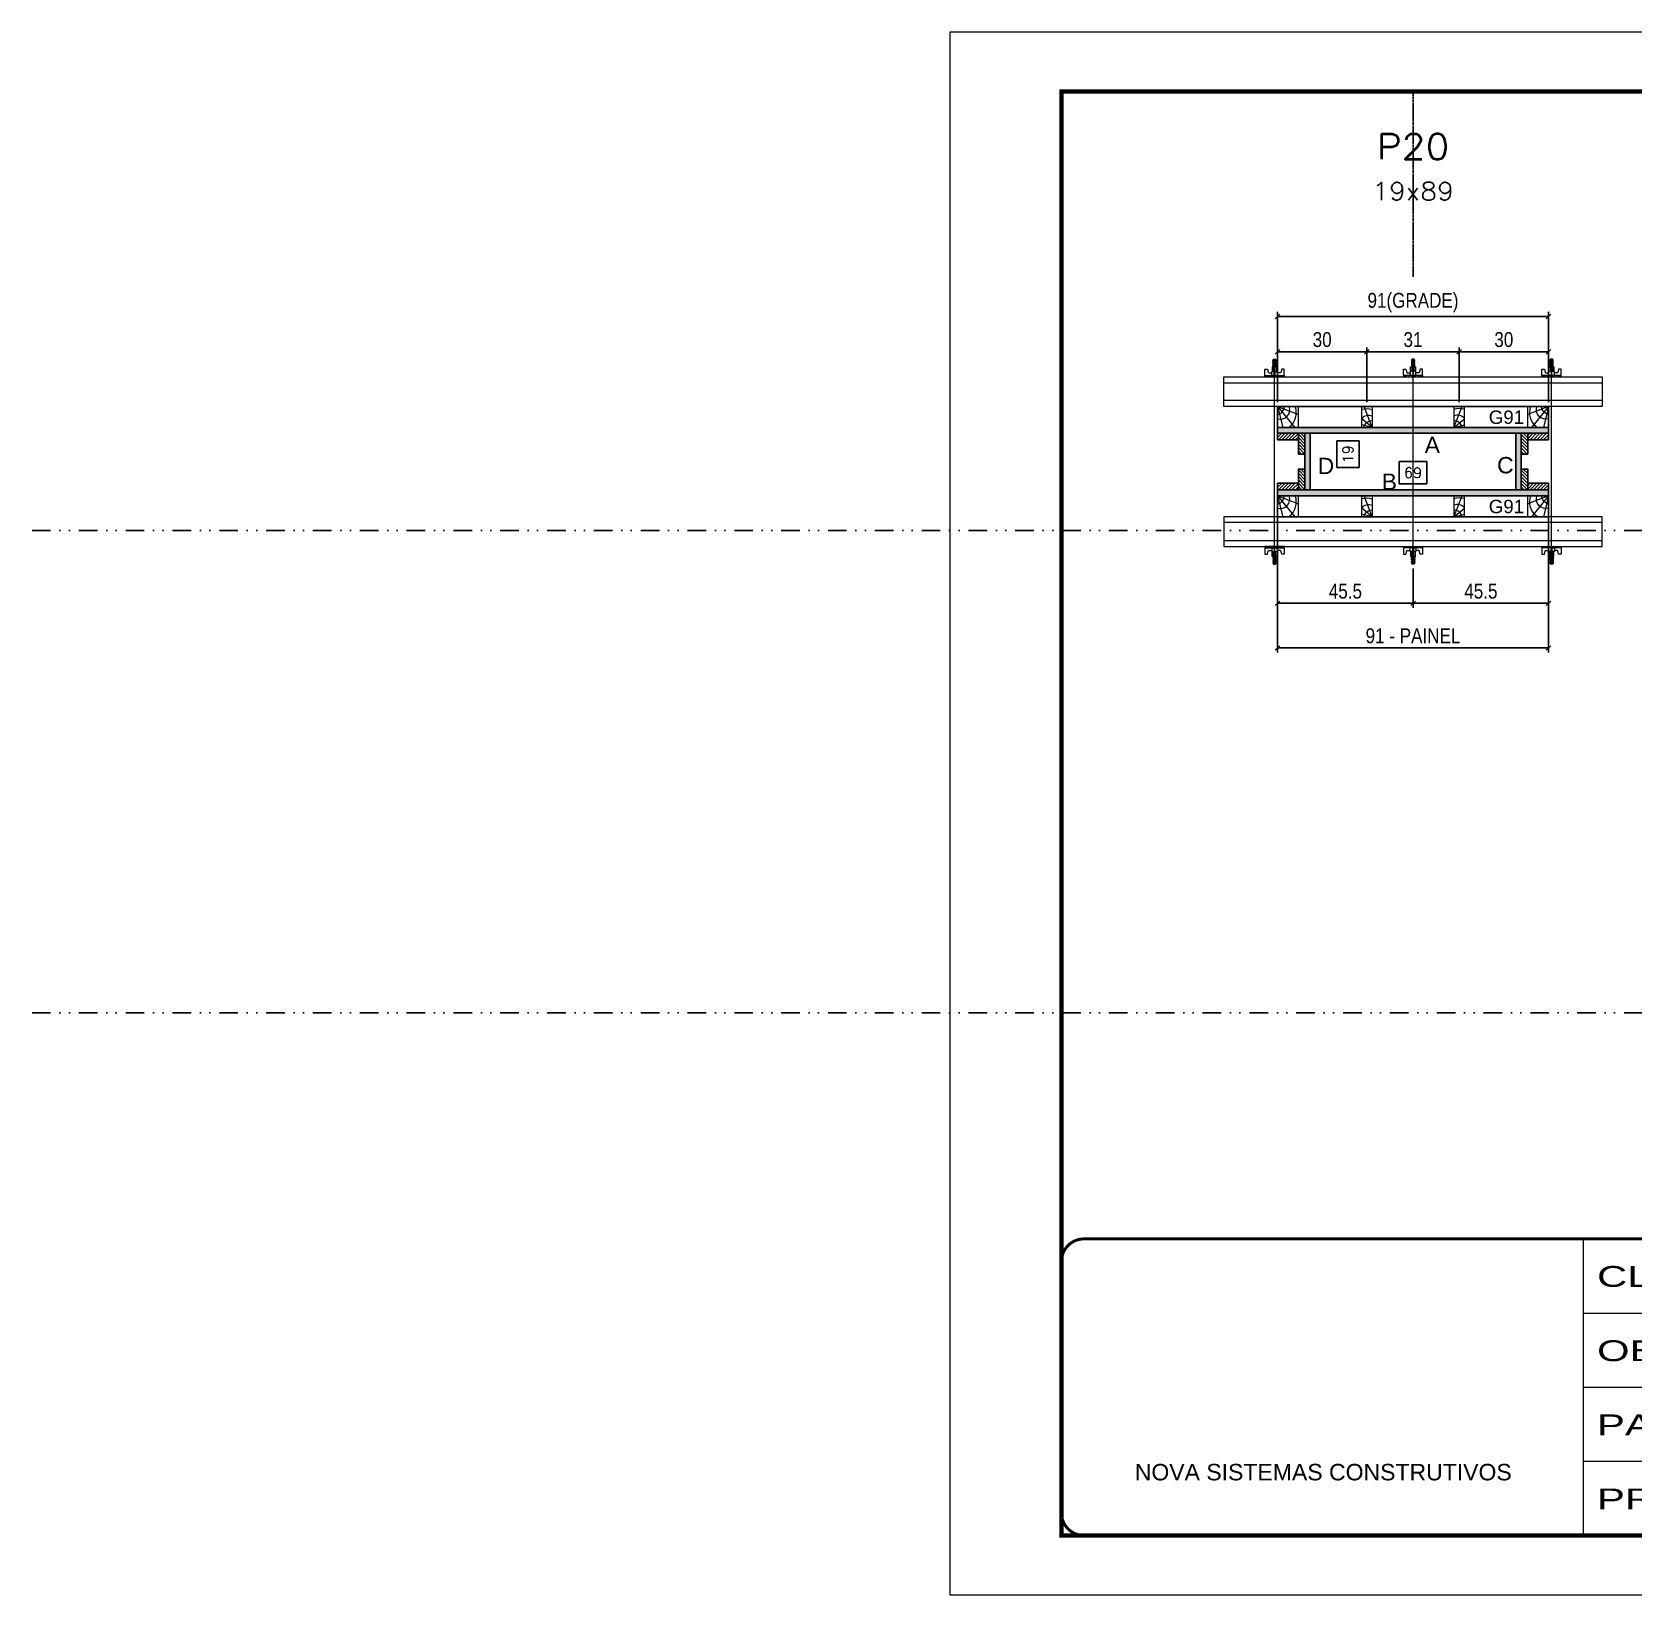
# Model space of a CAD drawing. Extents: x 13770 to 23315, y 867 to 16997.
# Drawn here: x 13770 to 14846, y 8907 to 9957 of the extents above; entities that cross this region are included whole.
import ezdxf
from ezdxf.enums import TextEntityAlignment as Align

# ---------------------------------------------------------------- set-up
doc = ezdxf.new("R2010")
doc.units = 0
for name, pattern in [('CONTINUO', [0]), ('DASHED', [0.75, 0.5, -0.25]), ('DIVIDE2', [0.625, 0.25, -0.125, 0, -0.125, 0, -0.125]), ('HIDDEN', [0.375, 0.25, -0.125])]:
    doc.linetypes.add(name, pattern=pattern)
for name, color, linetype in [('CHAPA', 1, 'Continuous'), ('COTA', 241, 'Continuous'), ('MEIO_PONT', 93, 'Continuous'), ('Nível', 160, 'Continuous'), ('Painéis', 200, 'Continuous'), ('SARRAFO', 251, 'Continuous'), ('Texto de Titulo', 7, 'Continuous'), ('Texto Qtd Sarr', 242, 'Continuous'), ('TEXTO_GERAL', 7, 'Continuous')]:
    doc.layers.add(name, color=color, linetype=linetype)
for name, color, linetype, lineweight in [('Folhas', 255, 'Continuous', 9), ('Hachura', 251, 'Continuous', 9), ('Madeira', 126, 'Continuous', 18), ('Perfil Metálico', 224, 'Continuous', 18), ('SARRAFO DE PRESSAO', 251, 'DASHED', 9), ('Texto Seção', 7, 'Continuous', 15)]:
    doc.layers.add(name, color=color, linetype=linetype, lineweight=lineweight)
doc.styles.add('ARIAL', font='arial.ttf')
doc.styles.add('COTA TECNICA 2X', font='techl___.ttf', dxfattribs={"height": 10})
doc.styles.add('ROMANS', font='romans.shx')
doc.styles.add('SANSSERIF', font='sas_____.pfb')
doc.styles.add('Tecnologia', font='')
doc.styles.get('Tecnologia').set_extended_font_data('Forgotten Futurist')
doc.dimstyles.new('SECAO PILAR', dxfattribs={"dimtxt": 10, "dimasz": 3, "dimexe": 3, "dimexo": 3, "dimgap": 3, "dimtad": 1, "dimdec": 1, "dimlfac": 0.5, "dimzin": 12, "dimdsep": 46, "dimtxsty": 'COTA TECNICA 2X', "dimblk1": 'OBLIQUE', "dimblk2": 'OBLIQUE', "dimsah": 1, "dimcen": 0.9, "dimclrd": 256, "dimclre": 256, "dimclrt": 256, "dimadec": 1, "dimazin": 3, "dimtfac": 1, "dimtdec": 1, "dimtmove": 0, "dimatfit": 3, "dimfxl": 1, "dimtolj": 1, "dimtzin": 12, "dimarcsym": 0})
doc.dimstyles.new('SECÇÃO 2', dxfattribs={"dimtxt": 7, "dimasz": 6, "dimexe": 0.18, "dimexo": 2, "dimgap": -4, "dimtad": 3, "dimdec": 1, "dimlfac": 0.5, "dimzin": 12, "dimdsep": 46, "dimtxsty": 'ROMANS', "dimblk": 'ARCHTICK', "dimcen": 0.09, "dimse1": 1, "dimse2": 1, "dimsd1": 1, "dimsd2": 1, "dimclrd": 180, "dimclre": 5, "dimclrt": 1, "dimadec": 0, "dimazin": 3, "dimtfac": 1, "dimtdec": 1, "dimtofl": 0, "dimtmove": 0, "dimatfit": 3, "dimldrblk": 'ARCHTICK', "dimfxl": 1, "dimtolj": 1, "dimtzin": 0, "dimarcsym": 0})
pattern_1 = [(225, (5285.1711, -13241.9239), (1.12253202, -1.12253202), [])]
pattern_2 = [(225, (5482.1711, -13241.9239), (1.12253202, -1.12253202), [])]

# ---------------------------------------------------------------- blocks, each defined once
blk = doc.blocks.new('9999999999')
at = {"color": 30, "linetype": 'CONTINUO'}
for p, q in [((98564.6, 34230.2), (98564.6, 34429.4)), ((98564.6, 34379.6), (99584, 34379.6)), ((98564.6, 34329.8), (99488, 34329.8)), ((99584, 34329.8), (99488, 34329.8)), ((99488, 34329.8), (99488, 34230.2)), ((98564.6, 34280), (99488, 34280))]:
    blk.add_line(p, q, dxfattribs=at)
at = {"color": 30, "linetype": 'CONTINUO', "const_width": 2}
blk.add_lwpolyline([(99584, 34230.2), (99584, 34414.4, 0.414214), (99569, 34429.4), (98229, 34429.4, 0.414214), (98214, 34414.4), (98214, 34245.2, 0.414214), (98229, 34230.2), (99584, 34230.2)], format="xyb", dxfattribs=at)
at = {"layer": 'Folhas'}
blk.add_lwpolyline([(98139, 34190.2), (99624, 34190.2), (99624, 35240.2), (98139, 35240.2)], close=True, dxfattribs=at)
at = {"layer": 'Folhas', "color": 30, "const_width": 3}
blk.add_lwpolyline([(98214, 34230.2), (99584, 34230.2), (99584, 35200.2), (98214, 35200.2)], close=True, dxfattribs=at)
at = {"color": 7, "linetype": 'Continuous', "ltscale": 5, "style": 'ARIAL'}
for s, height, p in [('SCHWARTZ', 15.48, (98837.7, 34393.1)), ('GWT', 15.48, (98837.7, 34343.3)), ('TIPO (3°/4°PAVIMENTO)', 15.483, (98837.7, 34293.5)), ('NOVA SISTEMAS CONSTRUTIVOS', 11.059, (98263.2, 34267.2)), ('PILARES', 15.48, (98837.7, 34243.7))]:
    blk.add_text(s, height=height, dxfattribs=at).set_placement(p)
at = {"layer": 'Folhas', "color": 7, "style": 'Tecnologia', "width": 1.5}
for s, p in [('CLIENTE:', (98573.7, 34397.2)), ('OBRA:', (98573.7, 34347.3)), ('PAVIMENTO:', (98573.7, 34297.5)), ('PROJETO:', (98573.7, 34247.7))]:
    blk.add_text(s, height=14, dxfattribs=at).set_placement(p)
blk = doc.blocks.new('titulo1')
at = {"layer": 'Defpoints', "color": 252, "linetype": 'HIDDEN', "ltscale": 2}
blk.add_line((0, 0), (0, 125), dxfattribs=at)
at = {"layer": 'Defpoints', "style": 'ROMANS', "oblique": 15}
blk.add_attdef('FOLHA', text='', height=10, dxfattribs=at).set_placement((0, 15.6), align=Align.MIDDLE_CENTER)
at = {"layer": 'Texto Qtd Sarr', "color": 3, "style": 'ROMANS', "oblique": 15}
for tag, height, p in [('TITULO', 17, (0, 71.4)), ('SEÇÃO', 12, (0, 41.5))]:
    blk.add_attdef(tag, text='', height=height, dxfattribs=at).set_placement(p, align=Align.MIDDLE_CENTER)
blk = doc.blocks.new('*D862')
at = {"layer": 'COTA', "color": 180, "lineweight": -2, "transparency": 16777216}
for p, q in [((14706.5, 9668.5), (14687.8, 9668.5)), ((14687.8, 9668.5), (14687.8, 9653.5)), ((14706.5, 9653.5), (14706.5, 9668.5)), ((14687.8, 9653.5), (14706.5, 9653.5))]:
    blk.add_line(p, q, dxfattribs=at)
at = {"layer": 'Defpoints', "color": 0, "transparency": 16777216}
for p in [(14628.1, 9649.5), (14766.1, 9649.5), (14766.1, 9649.5)]:
    blk.add_point(p, dxfattribs=at)
at = {"layer": 'COTA', "color": 1, "transparency": 16777216, "insert": (14697.1, 9661), "char_height": 7, "attachment_point": 5, "style": 'ROMANS'}
blk.add_mtext('\\A1;69', dxfattribs=at)
blk = doc.blocks.new('_ArchTick')
at = {"color": 0, "linetype": 'ByBlock', "const_width": 0.15}
blk.add_lwpolyline([(-0.5, -0.5), (0.5, 0.5)], dxfattribs=at)
blk = doc.blocks.new('_Oblique')
at = {"color": 0, "linetype": 'ByBlock', "lineweight": -2}
blk.add_line((-0.5, -0.5), (0.5, 0.5), dxfattribs=at)
blk = doc.blocks.new('*D863')
at = {"layer": 'COTA', "lineweight": -2, "transparency": 16777216}
for p, q in [((14606.1, 9642.5), (14606.1, 9540.3)), ((14788.1, 9642.5), (14788.1, 9540.3)), ((14606.1, 9543.3), (14788.1, 9543.3))]:
    blk.add_line(p, q, dxfattribs=at)
at = {"layer": 'Defpoints', "color": 0, "transparency": 16777216}
for p in [(14606.1, 9645.5), (14788.1, 9645.5), (14788.1, 9543.3)]:
    blk.add_point(p, dxfattribs=at)
at = {"layer": 'COTA', "lineweight": -2, "transparency": 16777216, "xscale": 3, "yscale": 3, "zscale": 3, "rotation": 180}
blk.add_blockref('_Oblique', (14606.1, 9543.3), dxfattribs=at)
at = {"layer": 'COTA', "lineweight": -2, "transparency": 16777216, "xscale": 3, "yscale": 3, "zscale": 3}
blk.add_blockref('_Oblique', (14788.1, 9543.3), dxfattribs=at)
at = {"layer": 'COTA', "transparency": 16777216, "insert": (14697.1, 9551.4), "char_height": 10, "attachment_point": 5, "style": 'COTA TECNICA 2X'}
blk.add_mtext('\\A1;91 - PAINEL', dxfattribs=at)
blk = doc.blocks.new('*D864')
at = {"layer": 'COTA', "lineweight": -2, "transparency": 16777216}
for p, q in [((14606.1, 9608.5), (14606.1, 9570.3)), ((14697.2, 9596.7), (14697.2, 9570.3)), ((14606.1, 9573.3), (14697.2, 9573.3))]:
    blk.add_line(p, q, dxfattribs=at)
at = {"layer": 'Defpoints', "color": 0, "transparency": 16777216}
for p in [(14606.1, 9611.5), (14697.2, 9599.7), (14697.2, 9573.3)]:
    blk.add_point(p, dxfattribs=at)
at = {"layer": 'COTA', "lineweight": -2, "transparency": 16777216, "xscale": 3, "yscale": 3, "zscale": 3, "rotation": 180}
blk.add_blockref('_Oblique', (14606.1, 9573.3), dxfattribs=at)
at = {"layer": 'COTA', "lineweight": -2, "transparency": 16777216, "xscale": 3, "yscale": 3, "zscale": 3}
blk.add_blockref('_Oblique', (14697.2, 9573.3), dxfattribs=at)
at = {"layer": 'COTA', "transparency": 16777216, "insert": (14651.7, 9581.4), "char_height": 10, "attachment_point": 5, "style": 'COTA TECNICA 2X'}
blk.add_mtext('\\A1;45.5', dxfattribs=at)
blk = doc.blocks.new('*D865')
at = {"layer": 'COTA', "lineweight": -2, "transparency": 16777216}
for p, q in [((14788.1, 9608.5), (14788.1, 9570.3)), ((14697.2, 9596.7), (14697.2, 9570.3)), ((14788.1, 9573.3), (14697.2, 9573.3))]:
    blk.add_line(p, q, dxfattribs=at)
at = {"layer": 'Defpoints', "color": 0, "transparency": 16777216}
for p in [(14788.1, 9611.5), (14697.2, 9599.7), (14697.2, 9573.3)]:
    blk.add_point(p, dxfattribs=at)
at = {"layer": 'COTA', "lineweight": -2, "transparency": 16777216, "xscale": 3, "yscale": 3, "zscale": 3, "rotation": 180}
blk.add_blockref('_Oblique', (14697.2, 9573.3), dxfattribs=at)
at = {"layer": 'COTA', "lineweight": -2, "transparency": 16777216, "xscale": 3, "yscale": 3, "zscale": 3}
blk.add_blockref('_Oblique', (14788.1, 9573.3), dxfattribs=at)
at = {"layer": 'COTA', "transparency": 16777216, "insert": (14742.7, 9581.4), "char_height": 10, "attachment_point": 5, "style": 'COTA TECNICA 2X'}
blk.add_mtext('\\A1;45.5', dxfattribs=at)
blk = doc.blocks.new('*D866')
at = {"layer": 'COTA', "color": 180, "lineweight": -2, "transparency": 16777216}
for p, q in [((14660.9, 9682.5), (14645.9, 9682.5)), ((14645.9, 9682.5), (14645.9, 9664.5)), ((14660.9, 9664.5), (14660.9, 9682.5)), ((14645.9, 9664.5), (14660.9, 9664.5))]:
    blk.add_line(p, q, dxfattribs=at)
at = {"layer": 'Defpoints', "color": 0, "transparency": 16777216}
for p in [(14628.1, 9687.5), (14664.9, 9687.5), (14628.1, 9649.5)]:
    blk.add_point(p, dxfattribs=at)
at = {"layer": 'COTA', "color": 1, "transparency": 16777216, "insert": (14653.4, 9673.5), "char_height": 7, "attachment_point": 5, "rotation": 90, "style": 'ROMANS'}
blk.add_mtext('\\A1;19', dxfattribs=at)
blk = doc.blocks.new('PONTALETE')
at = {"layer": 'Madeira'}
for q in [(2.71, 7), (7, 5.76), (7, 1.74)]:
    blk.add_line((0, 0), q, dxfattribs=at)
blk.add_lwpolyline([(0, 0), (7, 0), (7, 7), (0, 7)], close=True, dxfattribs=at)
for centre, radius, start, end in [((2.04, 0.06), 6.23, 37.2818, 109.0913), ((1.09, 0.9), 3.19, 343.603, 109.9847), ((-0.21, -0.78), 3.09, 14.6322, 86.0383)]:
    blk.add_arc(centre, radius, start, end, dxfattribs=at)
blk = doc.blocks.new('*D867')
at = {"layer": 'COTA', "lineweight": -2, "transparency": 16777216}
for p, q in [((14606.1, 9708.5), (14606.1, 9769)), ((14606.1, 9766), (14788.1, 9766)), ((14788.1, 9708.5), (14788.1, 9769))]:
    blk.add_line(p, q, dxfattribs=at)
at = {"layer": 'Defpoints', "color": 0, "transparency": 16777216}
for p in [(14788.1, 9766), (14606.1, 9705.5), (14788.1, 9705.5)]:
    blk.add_point(p, dxfattribs=at)
at = {"layer": 'COTA', "lineweight": -2, "transparency": 16777216, "xscale": 3, "yscale": 3, "zscale": 3, "rotation": 180}
blk.add_blockref('_Oblique', (14606.1, 9766), dxfattribs=at)
at = {"layer": 'COTA', "lineweight": -2, "transparency": 16777216, "xscale": 3, "yscale": 3, "zscale": 3}
blk.add_blockref('_Oblique', (14788.1, 9766), dxfattribs=at)
at = {"layer": 'COTA', "transparency": 16777216, "insert": (14697.1, 9775.3), "char_height": 10, "attachment_point": 5, "style": 'COTA TECNICA 2X'}
blk.add_mtext('\\A1;91(GRADE)', dxfattribs=at)
blk = doc.blocks.new('MEIO PONTALETE')
at = {"layer": 'Madeira'}
for q in [(2.71, 7), (3.5, 2.88), (3.5, 0.87)]:
    blk.add_line((0, 0), q, dxfattribs=at)
blk.add_lwpolyline([(0, 0), (3.5, 0), (3.5, 7), (0, 7)], close=True, dxfattribs=at)
for centre, radius, start, end in [((2.04, 0.06), 6.23, 76.4499, 109.0913), ((1.09, 0.9), 3.19, 40.9063, 109.9847), ((-0.21, -0.78), 3.09, 14.6322, 86.0383)]:
    blk.add_arc(centre, radius, start, end, dxfattribs=at)
blk = doc.blocks.new('*D868')
at = {"layer": 'COTA', "lineweight": -2, "transparency": 16777216}
for p, q in [((14728.1, 9708.5), (14728.1, 9745.2)), ((14728.1, 9742.2), (14788.1, 9742.2)), ((14788.1, 9708.5), (14788.1, 9745.2))]:
    blk.add_line(p, q, dxfattribs=at)
at = {"layer": 'Defpoints', "color": 0, "transparency": 16777216}
for p in [(14788.1, 9742.2), (14728.1, 9705.5), (14788.1, 9705.5)]:
    blk.add_point(p, dxfattribs=at)
at = {"layer": 'COTA', "lineweight": -2, "transparency": 16777216, "xscale": 3, "yscale": 3, "zscale": 3, "rotation": 180}
blk.add_blockref('_Oblique', (14728.1, 9742.2), dxfattribs=at)
at = {"layer": 'COTA', "lineweight": -2, "transparency": 16777216, "xscale": 3, "yscale": 3, "zscale": 3}
blk.add_blockref('_Oblique', (14788.1, 9742.2), dxfattribs=at)
at = {"layer": 'COTA', "transparency": 16777216, "insert": (14758.1, 9750.4), "char_height": 10, "attachment_point": 5, "style": 'COTA TECNICA 2X'}
blk.add_mtext('\\A1;30', dxfattribs=at)
blk = doc.blocks.new('*D869')
at = {"layer": 'COTA', "lineweight": -2, "transparency": 16777216}
for p, q in [((14666.1, 9708.5), (14666.1, 9745.2)), ((14728.1, 9742.2), (14666.1, 9742.2)), ((14728.1, 9708.5), (14728.1, 9745.2))]:
    blk.add_line(p, q, dxfattribs=at)
at = {"layer": 'Defpoints', "color": 0, "transparency": 16777216}
for p in [(14666.1, 9742.2), (14666.1, 9705.5), (14728.1, 9705.5)]:
    blk.add_point(p, dxfattribs=at)
at = {"layer": 'COTA', "lineweight": -2, "transparency": 16777216, "xscale": 3, "yscale": 3, "zscale": 3, "rotation": 180}
blk.add_blockref('_Oblique', (14666.1, 9742.2), dxfattribs=at)
at = {"layer": 'COTA', "lineweight": -2, "transparency": 16777216, "xscale": 3, "yscale": 3, "zscale": 3}
blk.add_blockref('_Oblique', (14728.1, 9742.2), dxfattribs=at)
at = {"layer": 'COTA', "transparency": 16777216, "insert": (14697.1, 9750.4), "char_height": 10, "attachment_point": 5, "style": 'COTA TECNICA 2X'}
blk.add_mtext('\\A1;31', dxfattribs=at)
blk = doc.blocks.new('*D870')
at = {"layer": 'COTA', "linetype": 'ByBlock', "lineweight": -2, "transparency": 16777216}
for p, q in [((14606.1, 9708.5), (14606.1, 9745.2)), ((14666.1, 9742.2), (14606.1, 9742.2)), ((14666.1, 9708.5), (14666.1, 9745.2))]:
    blk.add_line(p, q, dxfattribs=at)
at = {"layer": 'Defpoints', "color": 0, "linetype": 'ByBlock', "transparency": 16777216}
for p in [(14606.1, 9742.2), (14606.1, 9705.5), (14666.1, 9705.5)]:
    blk.add_point(p, dxfattribs=at)
at = {"layer": 'COTA', "linetype": 'ByBlock', "lineweight": -2, "transparency": 16777216, "xscale": 3, "yscale": 3, "zscale": 3, "rotation": 180}
blk.add_blockref('_Oblique', (14606.1, 9742.2), dxfattribs=at)
at = {"layer": 'COTA', "linetype": 'ByBlock', "lineweight": -2, "transparency": 16777216, "xscale": 3, "yscale": 3, "zscale": 3}
blk.add_blockref('_Oblique', (14666.1, 9742.2), dxfattribs=at)
at = {"layer": 'COTA', "linetype": 'ByBlock', "transparency": 16777216, "insert": (14636.1, 9750.4), "char_height": 10, "attachment_point": 5, "style": 'COTA TECNICA 2X'}
blk.add_mtext('\\A1;30', dxfattribs=at)
blk = doc.blocks.new('C')
at = {"layer": 'Hachura', "color": 0}
for p, q in [((0, 3.22), (0, -3.22)), ((0.45, 3.22), (0, 3.22)), ((0.46, 3.16), (0, 3.16)), ((0.46, 3.05), (0, 3.05)), ((0.46, 2.88), (0, 2.88)), ((0, 2.75), (0, -1.16)), ((0.46, 2.65), (0, 2.65)), ((0.46, 2.23), (0, 2.23)), ((0.46, 1.51), (0, 1.51)), ((0.39, 0.49), (0.17, 0.49)), ((0.45, -3.23), (0.45, 3.22)), ((0.45, 3.22), (2.58, 3.22)), ((1.74, 0.97), (0.45, 0.97)), ((1.45, 0.1), (0.45, 0.1)), ((1.35, 1.94), (1.35, 0.96)), ((2.58, 2.39), (1.47, 2.09)), ((1.74, -0.97), (1.74, 0.97)), ((1.74, 0.97), (1.74, 0.84)), ((1.74, 0.97), (1.74, 0.84)), ((1.74, 0.84), (3.35, 0.84)), ((3.35, 0.45), (1.74, 0.45)), ((2.58, 3.22), (2.58, 2.39)), ((3.32, 0.84), (3.32, -0.84)), ((3.35, 0.84), (3.35, -0.84)), ((3.68, 0.45), (3.35, 0.45)), ((3.84, -0.52), (3.35, 0.45)), ((3.35, 0.06), (3.67, -0.57)), ((3.68, 0.45), (4.16, -0.52)), ((3.72, 0.5), (4.25, -0.57)), ((4.37, -0.55), (3.83, 0.53)), ((4.15, 0.45), (3.93, 0.45)), ((4.42, -0.52), (3.93, 0.45)), ((4.15, 0.45), (4.26, 0.45)), ((4.26, 0.45), (4.74, -0.52)), ((4.3, 0.5), (4.83, -0.57)), ((4.95, -0.55), (4.41, 0.53)), ((4.51, 0.45), (4.84, 0.45)), ((5, -0.52), (4.51, 0.45)), ((4.84, 0.45), (5.32, -0.52)), ((4.88, 0.5), (5.41, -0.57)), ((5.53, -0.55), (4.99, 0.53)), ((5.58, -0.52), (5.09, 0.45)), ((5.42, 0.45), (5.09, 0.45)), ((5.58, -0.52), (5.09, 0.45)), ((5.42, 0.45), (5.74, -0.19)), ((5.46, 0.5), (5.74, -0.07)), ((5.74, 0.19), (5.57, 0.53)), ((5.74, 0.32), (5.68, 0.45)), ((5.68, 0.45), (5.74, 0.45)), ((5.74, 0.45), (5.9, 0.29)), ((5.74, 0.45), (5.74, -0.52)), ((5.9, -0.36), (5.9, 0.29)), ((0.45, 0), (0, 0)), ((0.46, -1.52), (0, -1.52)), ((0.46, -2.23), (0, -2.23)), ((0.46, -2.65), (0, -2.65)), ((0.46, -2.88), (0, -2.88)), ((0.46, -3.05), (0, -3.05)), ((0.46, -3.16), (0, -3.16)), ((0, -3.22), (2.57, -3.22)), ((0.08, -0.48), (0.29, -0.48)), ((0.29, -0.48), (0.4, -0.48)), ((0.45, 0), (0.45, -0.97)), ((0.45, -0.16), (1.45, -0.16)), ((0.45, -0.65), (0.45, -0.32)), ((0.45, -3.23), (0.45, -0.65)), ((0.45, -0.97), (1.74, -0.97)), ((1.35, -1.94), (1.35, -0.97)), ((2.58, -2.39), (1.47, -2.1)), ((3.35, -0.32), (1.74, -0.32)), ((3.35, -0.84), (1.74, -0.84)), ((2.58, -3.23), (2.58, -2.39)), ((3.35, -0.07), (3.58, -0.52)), ((3.35, -0.52), (3.58, -0.52)), ((3.84, -0.52), (4.16, -0.52)), ((4.42, -0.52), (4.74, -0.52)), ((4.63, -0.52), (4.74, -0.52)), ((5, -0.52), (5.32, -0.52)), ((5.58, -0.52), (5.74, -0.52)), ((5.74, -0.52), (5.9, -0.36)), ((5.74, -0.52), (5.74, -0.52))]:
    blk.add_line(p, q, dxfattribs=at)
for centre, radius, start, end in [((1.52, 1.94), 0.161, 104.7436, 180), ((1.44, -0.03), 0.129, 272.695, 87.305), ((3.81, 0.39), 0.143, 25.5688, 154.4312), ((4.39, 0.39), 0.143, 25.5688, 154.4312), ((4.97, 0.39), 0.143, 25.5688, 154.4312), ((5.55, 0.39), 0.143, 25.5688, 154.4312), ((0.17, -0.37), 0.174, 221.744, 317.8592), ((1.52, -1.94), 0.161, 180, 255.2564), ((3.71, -0.4), 0.174, 222.1408, 318.256), ((4.29, -0.4), 0.174, 222.1408, 318.256), ((4.87, -0.4), 0.174, 222.1408, 318.256), ((5.45, -0.4), 0.174, 222.1408, 318.256), ((5.61, -0.4), 0.174, 317.8592, 318.256)]:
    blk.add_arc(centre, radius, start, end, dxfattribs=at)

msp = doc.modelspace()

# ---------------------------------------------------------------- hatches: boundary and pattern name
at = {"layer": 'Hachura'}
h = msp.add_hatch(color=256, dxfattribs=at)
h.dxf.hatch_style = 1
h.paths.add_polyline_path([(14788.12, 9687.48), (14788.12, 9691.48), (14606.12, 9691.48), (14606.12, 9687.48)])
h = msp.add_hatch(color=256, dxfattribs=at)
h.dxf.hatch_style = 1
h.paths.add_polyline_path([(14788.12, 9687.48), (14788.12, 9691.48), (14606.12, 9691.48), (14606.12, 9687.48)])
h = msp.add_hatch(dxfattribs=at)
h.set_pattern_fill('ANSI31', color=256, scale=0.5, angle=180, style=0)
h.set_pattern_definition(pattern_2)
h.paths.add_polyline_path([(14620.12, 9687.48), (14620.12, 9683.08), (14606.12, 9683.08), (14606.12, 9687.48)])
h = msp.add_hatch(dxfattribs=at)
h.set_pattern_fill('ANSI31', color=256, scale=0.5, angle=90, style=0)
h.set_pattern_definition([(135, (-8304.8852, 18811.4361), (-1.12253202, -1.12253202), [])])
h.paths.add_polyline_path([(14624.52, 9673.48), (14620.12, 9673.48), (14620.12, 9687.48), (14624.52, 9687.48)])
h = msp.add_hatch(color=256, dxfattribs=at)
h.dxf.hatch_style = 1
h.paths.add_polyline_path([(14624.52, 9649.48), (14628.12, 9649.48), (14628.12, 9687.48), (14624.52, 9687.48)])
h = msp.add_hatch(color=256, dxfattribs=at)
h.dxf.hatch_style = 1
h.paths.add_polyline_path([(14624.52, 9649.48), (14628.12, 9649.48), (14628.12, 9687.48), (14624.52, 9687.48)])
h = msp.add_hatch(color=256, dxfattribs=at)
h.dxf.hatch_style = 1
h.paths.add_polyline_path([(14766.12, 9649.48), (14769.72, 9649.48), (14769.72, 9687.48), (14766.12, 9687.48)])
h = msp.add_hatch(color=256, dxfattribs=at)
h.dxf.hatch_style = 1
h.paths.add_polyline_path([(14766.12, 9649.48), (14769.72, 9649.48), (14769.72, 9687.48), (14766.12, 9687.48)])
h = msp.add_hatch(dxfattribs=at)
h.set_pattern_fill('ANSI31', color=256, scale=0.5, angle=90, style=0)
h.set_pattern_definition([(135, (-8332.8852, 18811.4361), (-1.12253202, -1.12253202), [])])
h.paths.add_polyline_path([(14769.72, 9673.48), (14774.12, 9673.48), (14774.12, 9687.48), (14769.72, 9687.48)])
h = msp.add_hatch(dxfattribs=at)
h.set_pattern_fill('ANSI31', color=256, scale=0.5, angle=180, style=0)
h.set_pattern_definition(pattern_1)
h.paths.add_polyline_path([(14774.12, 9687.48), (14774.12, 9683.08), (14788.12, 9683.08), (14788.12, 9687.48)])
h = msp.add_hatch(dxfattribs=at)
h.set_pattern_fill('ANSI31', color=256, scale=0.5, angle=90, style=0)
h.set_pattern_definition([(135, (-8304.8852, 18823.4361), (-1.12253202, -1.12253202), [])])
h.paths.add_polyline_path([(14624.52, 9663.48), (14620.12, 9663.48), (14620.12, 9649.48), (14624.52, 9649.48)])
h = msp.add_hatch(dxfattribs=at)
h.set_pattern_fill('ANSI31', color=256, scale=0.5, angle=90, style=0)
h.set_pattern_definition([(135, (-8332.8852, 18823.4361), (-1.12253202, -1.12253202), [])])
h.paths.add_polyline_path([(14769.72, 9663.48), (14774.12, 9663.48), (14774.12, 9649.48), (14769.72, 9649.48)])
h = msp.add_hatch(dxfattribs=at)
h.set_pattern_fill('ANSI31', color=256, scale=0.5, angle=180, style=0)
h.set_pattern_definition(pattern_2)
h.paths.add_polyline_path([(14620.12, 9649.48), (14620.12, 9653.88), (14606.12, 9653.88), (14606.12, 9649.48)])
h = msp.add_hatch(dxfattribs=at)
h.set_pattern_fill('ANSI31', color=256, scale=0.5, angle=180, style=0)
h.set_pattern_definition(pattern_1)
h.paths.add_polyline_path([(14774.12, 9649.48), (14774.12, 9653.88), (14788.12, 9653.88), (14788.12, 9649.48)])
h = msp.add_hatch(color=256, dxfattribs=at)
h.dxf.hatch_style = 1
h.paths.add_polyline_path([(14788.12, 9649.48), (14788.12, 9645.48), (14606.12, 9645.48), (14606.12, 9649.48)])
h = msp.add_hatch(color=256, dxfattribs=at)
h.dxf.hatch_style = 1
h.paths.add_polyline_path([(14788.12, 9649.48), (14788.12, 9645.48), (14606.12, 9645.48), (14606.12, 9649.48)])

# ---------------------------------------------------------------- linework, layer by layer
for points in [[(14788.12, 9691.48), (14788.12, 9705.48), (14606.12, 9705.48), (14606.12, 9691.48)], [(14788.12, 9645.48), (14788.12, 9631.48), (14606.12, 9631.48), (14606.12, 9645.48)]]:
    msp.add_lwpolyline(points, close=True)
at = {"layer": 'CHAPA'}
for points in [[(14788.12, 9687.48), (14788.12, 9691.48), (14606.12, 9691.48), (14606.12, 9687.48)], [(14788.12, 9687.48), (14788.12, 9691.48), (14606.12, 9691.48), (14606.12, 9687.48)], [(14624.52, 9649.48), (14628.12, 9649.48), (14628.12, 9687.48), (14624.52, 9687.48)], [(14624.52, 9649.48), (14628.12, 9649.48), (14628.12, 9687.48), (14624.52, 9687.48)], [(14766.12, 9649.48), (14769.72, 9649.48), (14769.72, 9687.48), (14766.12, 9687.48)], [(14766.12, 9649.48), (14769.72, 9649.48), (14769.72, 9687.48), (14766.12, 9687.48)], [(14788.12, 9649.48), (14788.12, 9645.48), (14606.12, 9645.48), (14606.12, 9649.48)], [(14788.12, 9649.48), (14788.12, 9645.48), (14606.12, 9645.48), (14606.12, 9649.48)]]:
    msp.add_lwpolyline(points, close=True, dxfattribs=at)
at = {"layer": 'Hachura'}
for p, q in [((14604.12, 9600.68), (14604.11, 9732.48)), ((14697.12, 9600.68), (14697.13, 9732.48)), ((14790.12, 9600.68), (14790.13, 9732.48))]:
    msp.add_line(p, q, dxfattribs=at)
at = {"layer": 'Nível', "color": 4, "linetype": 'DIVIDE2', "ltscale": 50}
for p, q in [((13769.54, 9622.15), (21112.79, 9622.15)), ((13769.54, 9298.15), (21112.79, 9298.15))]:
    msp.add_line(p, q, dxfattribs=at)
at = {"layer": 'Painéis'}
msp.add_lwpolyline([(14628.12, 9687.48), (14628.12, 9649.48), (14766.12, 9649.48), (14766.12, 9687.48)], close=True, dxfattribs=at)
at = {"layer": 'Perfil Metálico'}
for points in [[(14824.12, 9725.48), (14824.12, 9705.48), (14570.12, 9705.48), (14570.12, 9725.48)], [(14570.12, 9709.48), (14570.12, 9721.48), (14824.12, 9721.48), (14824.12, 9709.48)], [(14824.12, 9611.48), (14824.12, 9631.48), (14570.12, 9631.48), (14570.12, 9611.48)], [(14570.12, 9627.48), (14570.12, 9615.48), (14824.12, 9615.48), (14824.12, 9627.48)]]:
    msp.add_lwpolyline(points, close=True, dxfattribs=at)
at = {"layer": 'SARRAFO'}
for points in [[(14606.12, 9683.08), (14620.12, 9683.08), (14620.12, 9687.48), (14606.12, 9687.48)], [(14620.12, 9687.48), (14620.12, 9673.48), (14624.52, 9673.48), (14624.52, 9687.48)], [(14774.12, 9687.48), (14774.12, 9673.48), (14769.72, 9673.48), (14769.72, 9687.48)], [(14788.12, 9683.08), (14774.12, 9683.08), (14774.12, 9687.48), (14788.12, 9687.48)], [(14620.12, 9649.48), (14620.12, 9663.48), (14624.52, 9663.48), (14624.52, 9649.48)], [(14774.12, 9649.48), (14774.12, 9663.48), (14769.72, 9663.48), (14769.72, 9649.48)], [(14606.12, 9653.88), (14620.12, 9653.88), (14620.12, 9649.48), (14606.12, 9649.48)], [(14788.12, 9653.88), (14774.12, 9653.88), (14774.12, 9649.48), (14788.12, 9649.48)]]:
    msp.add_lwpolyline(points, close=True, dxfattribs=at)

# ---------------------------------------------------------------- block references
at = {"layer": 'Hachura', "linetype": 'Continuous', "yscale": 2, "zscale": 2}
for p, xscale, rotation in [((14604.12, 9725.48), -2, 270), ((14697.12, 9725.48), 2, 90.00000000000001), ((14790.12, 9725.48), 2, 90.00000000000001), ((14604.12, 9611.48), 2, 270), ((14697.12, 9611.48), -2, 90), ((14790.12, 9611.48), -2, 90)]:
    msp.add_blockref('C', p, dxfattribs=dict(at, xscale=xscale, rotation=rotation))
at = {"layer": 'MEIO_PONT', "yscale": 2, "zscale": 2}
for p, xscale, rotation in [((14606.12, 9705.48), 2, 270), ((14788.12, 9705.48), -2, 90), ((14606.12, 9645.48), 2, 270), ((14788.12, 9645.48), -2, 90)]:
    msp.add_blockref('PONTALETE', p, dxfattribs=dict(at, xscale=xscale, rotation=rotation))
at = {"layer": 'MEIO_PONT', "yscale": 1.999999997962732, "zscale": 1.999999997962732}
for p, xscale in [((14669.62, 9691.48), -1.999999997962732), ((14724.62, 9691.48), 1.999999997962732), ((14669.62, 9631.48), -1.999999997962732), ((14724.62, 9631.48), 1.999999997962732)]:
    msp.add_blockref('MEIO PONTALETE', p, dxfattribs=dict(at, xscale=xscale))
at = {"layer": 'SARRAFO DE PRESSAO', "color": 6, "linetype": 'ByBlock'}
msp.add_blockref('9999999999', (-83752.98, -25283.14), dxfattribs=at)
at = {"layer": 'Texto Seção'}
ref = msp.add_blockref('titulo1', (14697.12, 9792.62), dxfattribs=at)
ref.add_attrib('TITULO', 'P20', dxfattribs={"layer": 'Texto de Titulo', "color": 7, "height": 17, "style": 'ROMANS', "width": 1.1}).set_placement((14697.12, 9880.12), align=Align.MIDDLE_CENTER)
ref.add_attrib('SEÇÃO', '19x89', dxfattribs={"layer": 'Texto de Titulo', "color": 7, "height": 12, "style": 'ROMANS', "width": 1.1}).set_placement((14697.12, 9850.12), align=Align.MIDDLE_CENTER)

# ---------------------------------------------------------------- texts
at = {"layer": 'TEXTO_GERAL', "color": 0, "linetype": 'Continuous', "style": 'SANSSERIF'}
for p in [(14747.98, 9698.32), (14747.98, 9638.32)]:
    msp.add_text('G91', height=9, dxfattribs=at).set_placement(p, align=Align.MIDDLE_LEFT)
at = {"layer": 'TEXTO_GERAL', "style": 'ARIAL'}
for s, p in [('A', (14710.06, 9679.73)), ('D', (14638.62, 9665.59)), ('C', (14759.12, 9666.07)), ('B', (14681.21, 9654.95))]:
    msp.add_text(s, height=11, dxfattribs=at).set_placement(p, align=Align.MIDDLE_CENTER)

# ---------------------------------------------------------------- dimensions: what is measured, and where the dimension line sits
at = {"layer": 'COTA'}
for base, p1, p2, text, picture, middle in [((14788.12, 9766.05), (14606.12, 9705.48), (14788.12, 9705.48), '<>(GRADE)', '*D867', (14697.12, 9775.27)), ((14788.12, 9543.28), (14606.12, 9645.48), (14788.12, 9645.48), '<> - PAINEL', '*D863', (14697.12, 9551.39))]:
    dim = msp.add_linear_dim(base=base, p1=p1, p2=p2, text=text, dimstyle='SECAO PILAR', dxfattribs=at)
    dim.commit()
    dim.dimension.update_dxf_attribs({"geometry": picture, "text_midpoint": middle})
at = {"layer": 'COTA', "linetype": 'ByBlock'}
dim = msp.add_linear_dim(base=(14606.12, 9742.2), p1=(14666.12, 9705.48), p2=(14606.12, 9705.48), dimstyle='SECAO PILAR', override={"dimtmove": 1}, dxfattribs=at)
dim.commit()
dim.dimension.update_dxf_attribs({"geometry": '*D870', "text_midpoint": (14636.12, 9750.42)})
at = {"layer": 'COTA'}
for base, p1, p2, picture, middle in [((14666.12, 9742.2), (14728.12, 9705.48), (14666.12, 9705.48), '*D869', (14697.12, 9750.42)), ((14788.12, 9742.2), (14728.12, 9705.48), (14788.12, 9705.48), '*D868', (14758.12, 9750.42)), ((14697.19, 9573.3), (14606.12, 9611.48), (14697.19, 9599.68), '*D864', (14651.66, 9581.41))]:
    dim = msp.add_linear_dim(base=base, p1=p1, p2=p2, dimstyle='SECAO PILAR', dxfattribs=at)
    dim.commit()
    dim.dimension.update_dxf_attribs({"geometry": picture, "text_midpoint": middle})
dim = msp.add_linear_dim(base=(14664.92, 9687.48), p1=(14628.12, 9649.48), p2=(14628.12, 9687.48), angle=90, dimstyle='SECÇÃO 2', dxfattribs=at)
dim.commit()
dim.dimension.update_dxf_attribs({"geometry": '*D866', "text_midpoint": (14664.92, 9673.48), "dimtype": 160})
dim = msp.add_linear_dim(base=(14766.12, 9649.48), p1=(14628.12, 9649.48), p2=(14766.12, 9649.48), dimstyle='SECÇÃO 2', dxfattribs=at)
dim.commit()
dim.dimension.update_dxf_attribs({"geometry": '*D862', "text_midpoint": (14697.12, 9649.48), "dimtype": 160})
dim = msp.add_linear_dim(base=(14697.19, 9573.3), p1=(14788.12, 9611.48), p2=(14697.19, 9599.68), angle=180, dimstyle='SECAO PILAR', dxfattribs=at)
dim.commit()
dim.dimension.update_dxf_attribs({"geometry": '*D865', "text_midpoint": (14742.66, 9581.41)})

doc.saveas('drawing.dxf')
